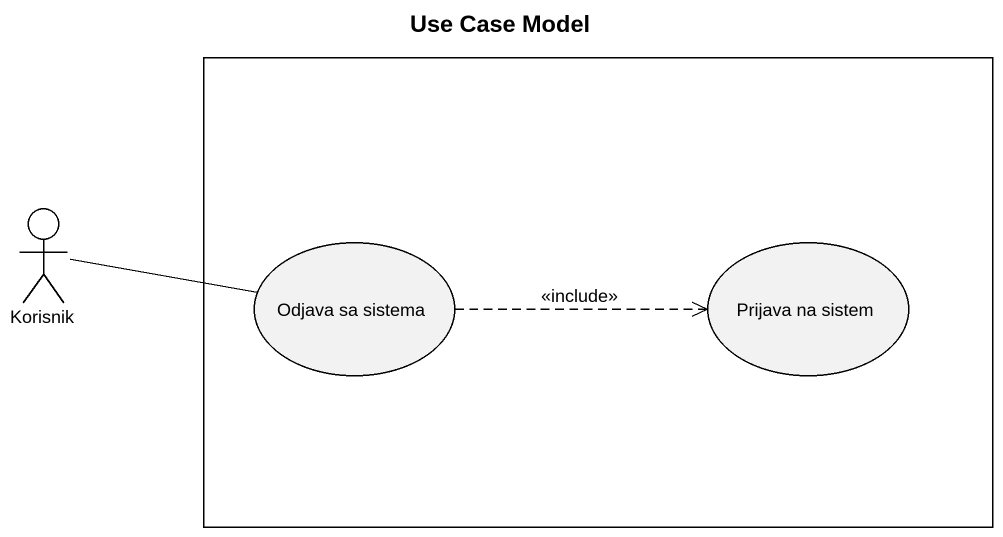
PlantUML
@startuml
title Use Case Model
rectangle " " as rectangle1 {
  usecase "Odjava sa sistema" as Odjava_sa_sistema
  usecase "Prijava na sistem" as Prijava_na_sistem
}
actor Korisnik
Korisnik -right- Odjava_sa_sistema
Odjava_sa_sistema .right.> Prijava_na_sistem : <<include>>
@enduml
